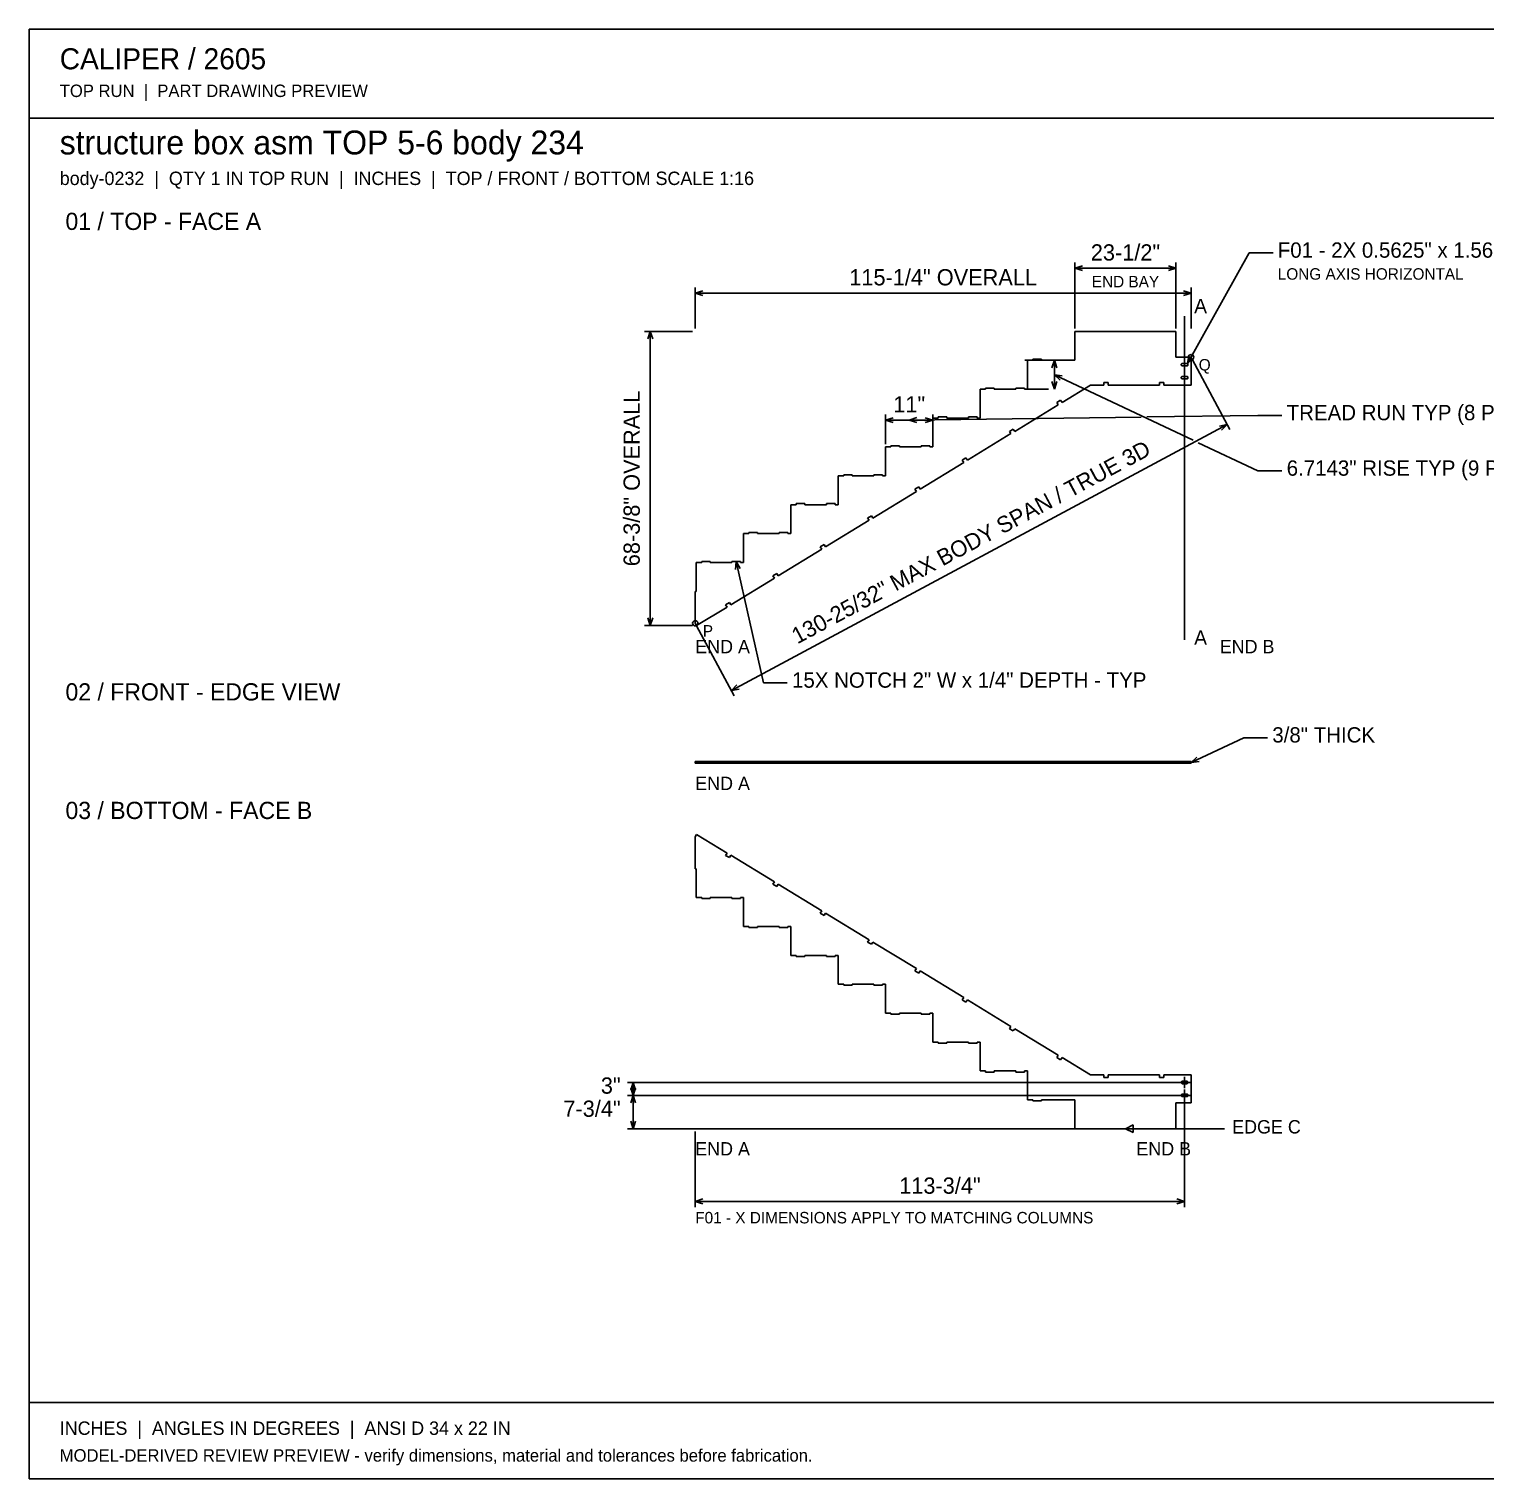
# Model space of a CAD drawing. Header units: inches. Extents: x 8 to 536, y 8 to 344.
# Drawn here: x 7.6 to 346.1, y 7.6 to 344.4 of the extents above; entities that cross this region are included whole.
import ezdxf
from ezdxf.enums import TextEntityAlignment as Align

# ---------------------------------------------------------------- set-up
doc = ezdxf.new("R2010")
doc.units = ezdxf.units.IN
doc.header["$MEASUREMENT"] = 0

msp = doc.modelspace()

# ---------------------------------------------------------------- linework, layer by layer
at = {"layer": 'ANNOTATION'}
for p, q in [((276.76, 266.72), (291.11, 292.44)), ((291.11, 292.44), (296.67, 292.44)), ((250.62, 274.89), (250.62, 290.22)), ((250.62, 288.89), (252.4, 289.44)), ((250.62, 288.89), (274.12, 288.89)), ((252.4, 288.33), (250.62, 288.89)), ((272.35, 289.44), (274.12, 288.89)), ((274.12, 288.89), (272.35, 288.33)), ((274.12, 274.89), (274.12, 290.22)), ((162.38, 274.89), (162.38, 284.44)), ((277.62, 274.89), (277.62, 284.44)), ((162.38, 283.11), (164.15, 283.67)), ((162.38, 283.11), (277.62, 283.11)), ((164.15, 282.56), (162.38, 283.11)), ((275.85, 283.67), (277.62, 283.11)), ((277.62, 283.11), (275.85, 282.56)), ((276.12, 277.78), (276.12, 202.51)), ((161.71, 274.22), (150.6, 274.22)), ((151.38, 272.44), (151.93, 274.22)), ((151.93, 274.22), (151.93, 205.85)), ((151.93, 274.22), (152.49, 272.44)), ((238.96, 267.51), (244.51, 267.51)), ((245.29, 265.73), (245.85, 267.51)), ((245.85, 267.51), (245.85, 260.79)), ((245.85, 267.51), (246.4, 265.73)), ((276.76, 266.72), (277.14, 268.54)), ((278.11, 268), (276.76, 266.72)), ((277.94, 267.63), (286.66, 251.38)), ((245.85, 264.15), (278.1, 248.91)), ((247.22, 262.89), (245.85, 264.15)), ((245.85, 264.15), (247.69, 263.89)), ((238.96, 260.79), (244.51, 260.79)), ((245.85, 260.79), (245.29, 262.57)), ((246.4, 262.57), (245.85, 260.79)), ((206.62, 248.03), (206.62, 254.92)), ((206.62, 253.59), (208.4, 254.14)), ((212.12, 253.59), (265.99, 254.3)), ((212.12, 253.59), (213.9, 254.17)), ((215.85, 254.14), (217.62, 253.59)), ((217.62, 248.03), (217.62, 254.92)), ((267.33, 254.32), (293.18, 254.67)), ((293.18, 254.67), (298.74, 254.67)), ((170.78, 190.72), (286.03, 252.56)), ((206.62, 253.59), (217.62, 253.59)), ((208.4, 253.03), (206.62, 253.59)), ((213.91, 253.06), (212.12, 253.59)), ((217.62, 253.59), (215.85, 253.03)), ((284.2, 252.21), (286.03, 252.56)), ((286.03, 252.56), (284.73, 251.23)), ((279.3, 248.34), (293.18, 241.78)), ((293.18, 241.78), (298.74, 241.78)), ((171.72, 218.9), (171.88, 220.76)), ((171.88, 220.76), (178.21, 192.51)), ((171.88, 220.76), (172.81, 219.14)), ((151.93, 205.85), (151.38, 207.63)), ((152.49, 207.63), (151.93, 205.85)), ((161.71, 205.85), (150.6, 205.85)), ((162.69, 205.79), (171.41, 189.54)), ((170.78, 190.72), (172.08, 192.05)), ((172.61, 191.07), (170.78, 190.72)), ((178.21, 192.51), (183.76, 192.51)), ((277.62, 174.03), (289.85, 179.78)), ((289.85, 179.78), (295.4, 179.78)), ((277.62, 174.03), (279, 175.29)), ((279.47, 174.29), (277.62, 174.03)), ((275.46, 99.67), (146.6, 99.67)), ((147.38, 97.9), (147.93, 99.67)), ((147.93, 96.67), (147.38, 98.45)), ((147.93, 99.67), (147.93, 96.67)), ((147.93, 99.67), (148.49, 97.9)), ((148.49, 98.45), (147.93, 96.67)), ((274.79, 99.67), (277.46, 99.67)), ((276.12, 101.01), (276.12, 98.34)), ((275.46, 96.67), (146.6, 96.67)), ((275.46, 96.67), (146.6, 96.67)), ((147.38, 94.9), (147.93, 96.67)), ((147.93, 96.67), (147.93, 88.92)), ((147.93, 96.67), (148.49, 94.9)), ((274.79, 96.67), (277.46, 96.67)), ((276.12, 98.01), (276.12, 95.34)), ((276.12, 96.01), (276.12, 70.7)), ((261.71, 88.92), (146.6, 88.92)), ((147.93, 88.92), (147.38, 90.7)), ((148.49, 90.7), (147.93, 88.92)), ((162.38, 88.26), (162.38, 70.7)), ((262.38, 88.92), (264.15, 89.81)), ((262.38, 88.92), (285.4, 88.92)), ((264.15, 88.04), (262.38, 88.92)), ((264.15, 89.81), (264.15, 88.04)), ((162.38, 72.04), (164.15, 72.59)), ((162.38, 72.04), (276.12, 72.04)), ((164.15, 71.48), (162.38, 72.04)), ((274.35, 72.59), (276.12, 72.04)), ((276.12, 72.04), (274.35, 71.48))]:
    msp.add_line(p, q, dxfattribs=at)
for centre in [(277.62, 268.22), (162.38, 206.38)]:
    msp.add_circle(centre, 0.622, dxfattribs=at)
at = {"layer": 'OUTLINE'}
for p, q in [((7.56, 344.44), (536.44, 344.44)), ((7.56, 7.56), (7.56, 344.44)), ((7.56, 323.78), (536.44, 323.78)), ((274.12, 274.22), (250.62, 274.22)), ((250.62, 274.22), (250.62, 267.51)), ((274.12, 268.22), (274.12, 274.22)), ((240.87, 267.51), (239.62, 267.51)), ((239.62, 267.51), (239.62, 260.79)), ((242.88, 267.76), (240.87, 267.76)), ((240.87, 267.76), (240.87, 267.51)), ((242.88, 267.51), (242.88, 267.76)), ((250.62, 267.51), (242.88, 267.51)), ((277.62, 268.22), (274.12, 268.22)), ((277.62, 261.72), (277.62, 268.22)), ((275.34, 266.49), (275.35, 266.5)), ((275.34, 266.48), (275.34, 266.49)), ((275.34, 266.49), (275.34, 266.49)), ((275.34, 266.47), (275.34, 266.48)), ((275.34, 266.46), (275.34, 266.47)), ((275.34, 266.47), (275.34, 266.47)), ((275.34, 266.45), (275.34, 266.46)), ((275.35, 266.44), (275.34, 266.45)), ((275.35, 266.54), (275.35, 266.55)), ((275.35, 266.55), (275.36, 266.55)), ((275.35, 266.53), (275.35, 266.54)), ((275.35, 266.52), (275.35, 266.53)), ((275.35, 266.53), (275.35, 266.53)), ((275.35, 266.51), (275.35, 266.52)), ((275.35, 266.5), (275.35, 266.51)), ((275.35, 266.51), (275.35, 266.51)), ((275.35, 266.43), (275.35, 266.44)), ((275.35, 266.44), (275.35, 266.44)), ((275.35, 266.42), (275.35, 266.43)), ((275.35, 266.41), (275.35, 266.42)), ((275.35, 266.42), (275.35, 266.42)), ((275.35, 266.4), (275.35, 266.41)), ((275.36, 266.39), (275.35, 266.4)), ((275.35, 266.4), (275.35, 266.4)), ((275.36, 266.57), (275.37, 266.58)), ((275.36, 266.56), (275.36, 266.57)), ((275.36, 266.57), (275.36, 266.57)), ((275.36, 266.55), (275.36, 266.56)), ((275.36, 266.38), (275.36, 266.39)), ((275.36, 266.37), (275.36, 266.38)), ((275.36, 266.38), (275.36, 266.38)), ((275.37, 266.36), (275.36, 266.37)), ((275.37, 266.59), (275.37, 266.6)), ((275.37, 266.6), (275.38, 266.6)), ((275.37, 266.58), (275.37, 266.59)), ((275.37, 266.59), (275.37, 266.59)), ((275.37, 266.35), (275.37, 266.36)), ((275.37, 266.36), (275.37, 266.36)), ((275.38, 266.34), (275.37, 266.35)), ((275.37, 266.35), (275.37, 266.35)), ((275.38, 266.61), (275.38, 266.62)), ((275.38, 266.62), (275.39, 266.62)), ((275.38, 266.6), (275.38, 266.61)), ((275.38, 266.33), (275.38, 266.34)), ((275.39, 266.32), (275.38, 266.33)), ((275.38, 266.33), (275.38, 266.33)), ((275.39, 266.62), (275.39, 266.63)), ((275.39, 266.63), (275.4, 266.63)), ((275.4, 266.31), (275.39, 266.32)), ((275.39, 266.32), (275.39, 266.32)), ((275.4, 266.64), (275.4, 266.65)), ((275.4, 266.65), (275.41, 266.65)), ((275.4, 266.63), (275.4, 266.64)), ((275.4, 266.3), (275.4, 266.31)), ((275.41, 266.29), (275.4, 266.3)), ((275.4, 266.3), (275.4, 266.3)), ((275.41, 266.65), (275.41, 266.66)), ((275.41, 266.66), (275.42, 266.66)), ((275.42, 266.28), (275.41, 266.29)), ((275.41, 266.29), (275.41, 266.29)), ((275.42, 266.66), (275.42, 266.67)), ((275.42, 266.67), (275.43, 266.67)), ((275.43, 266.27), (275.42, 266.28)), ((275.42, 266.28), (275.42, 266.28)), ((275.43, 266.67), (275.43, 266.68)), ((275.43, 266.68), (275.44, 266.68)), ((275.44, 266.26), (275.43, 266.27)), ((275.43, 266.27), (275.43, 266.27)), ((275.44, 266.68), (275.44, 266.69)), ((275.44, 266.69), (275.45, 266.69)), ((275.45, 266.25), (275.44, 266.26)), ((275.44, 266.26), (275.44, 266.26)), ((275.45, 266.69), (275.46, 266.7)), ((275.45, 266.69), (275.45, 266.69)), ((275.46, 266.25), (275.45, 266.25)), ((275.45, 266.25), (275.45, 266.25)), ((275.46, 266.7), (275.47, 266.71)), ((275.46, 266.7), (275.46, 266.7)), ((275.46, 266.24), (275.46, 266.25)), ((275.47, 266.24), (275.46, 266.24)), ((275.47, 266.71), (275.47, 266.71)), ((275.47, 266.71), (275.48, 266.71)), ((275.47, 266.23), (275.47, 266.24)), ((275.48, 266.23), (275.47, 266.23)), ((275.48, 266.71), (275.49, 266.72)), ((275.49, 266.23), (275.48, 266.23)), ((275.49, 266.72), (275.49, 266.72)), ((275.49, 266.72), (275.5, 266.72)), ((275.49, 266.22), (275.49, 266.23)), ((275.5, 266.22), (275.49, 266.22)), ((275.5, 266.72), (275.5, 266.73)), ((275.5, 266.73), (275.51, 266.73)), ((275.51, 266.22), (275.5, 266.22)), ((275.5, 266.22), (275.5, 266.22)), ((275.51, 266.73), (275.52, 266.73)), ((275.52, 266.21), (275.51, 266.22)), ((275.52, 266.73), (275.53, 266.74)), ((275.52, 266.73), (275.52, 266.73)), ((275.53, 266.21), (275.52, 266.21)), ((275.52, 266.21), (275.52, 266.21)), ((275.53, 266.74), (275.54, 266.74)), ((275.54, 266.21), (275.53, 266.21)), ((275.54, 266.74), (275.54, 266.74)), ((275.54, 266.74), (275.55, 266.74)), ((275.54, 266.2), (275.54, 266.21)), ((275.55, 266.2), (275.54, 266.2)), ((275.55, 266.74), (275.56, 266.75)), ((275.56, 266.2), (275.55, 266.2)), ((275.56, 266.75), (275.56, 266.75)), ((275.56, 266.75), (275.57, 266.75)), ((275.57, 266.2), (275.56, 266.2)), ((275.56, 266.2), (275.56, 266.2)), ((275.57, 266.75), (275.58, 266.75)), ((275.58, 266.2), (275.57, 266.2)), ((275.58, 266.75), (275.58, 266.75)), ((275.58, 266.75), (275.59, 266.75)), ((275.58, 266.19), (275.58, 266.2)), ((275.59, 266.19), (275.58, 266.19)), ((275.59, 266.75), (275.6, 266.75)), ((275.6, 266.19), (275.59, 266.19)), ((275.6, 266.75), (275.6, 266.75)), ((275.6, 266.75), (275.61, 266.75)), ((275.61, 266.19), (275.6, 266.19)), ((275.6, 266.19), (275.6, 266.19)), ((275.61, 266.75), (275.62, 266.75)), ((275.62, 266.19), (275.61, 266.19)), ((275.62, 266.75), (275.62, 266.75)), ((275.62, 266.75), (276.62, 266.75)), ((276.62, 266.19), (275.62, 266.19)), ((275.62, 266.19), (275.62, 266.19)), ((276.62, 266.75), (276.64, 266.75)), ((276.64, 266.19), (276.62, 266.19)), ((276.64, 266.75), (276.65, 266.75)), ((276.65, 266.19), (276.64, 266.19)), ((276.65, 266.75), (276.67, 266.75)), ((276.67, 266.19), (276.65, 266.19)), ((276.67, 266.75), (276.68, 266.75)), ((276.68, 266.2), (276.67, 266.19)), ((276.68, 266.75), (276.69, 266.75)), ((276.69, 266.2), (276.68, 266.2)), ((276.69, 266.75), (276.71, 266.74)), ((276.71, 266.2), (276.69, 266.2)), ((276.71, 266.74), (276.72, 266.74)), ((276.72, 266.21), (276.71, 266.2)), ((276.72, 266.74), (276.73, 266.73)), ((276.73, 266.21), (276.72, 266.21)), ((276.73, 266.73), (276.75, 266.73)), ((276.75, 266.22), (276.73, 266.21)), ((276.75, 266.73), (276.76, 266.72)), ((276.76, 266.22), (276.75, 266.22)), ((276.76, 266.72), (276.77, 266.71)), ((276.77, 266.23), (276.76, 266.22)), ((276.77, 266.71), (276.78, 266.71)), ((276.78, 266.24), (276.77, 266.23)), ((276.78, 266.71), (276.79, 266.7)), ((276.79, 266.25), (276.78, 266.24)), ((276.79, 266.7), (276.8, 266.69)), ((276.8, 266.25), (276.79, 266.25)), ((276.8, 266.69), (276.81, 266.68)), ((276.81, 266.26), (276.8, 266.25)), ((276.81, 266.68), (276.82, 266.67)), ((276.82, 266.27), (276.81, 266.26)), ((276.82, 266.67), (276.83, 266.66)), ((276.83, 266.28), (276.82, 266.27)), ((276.83, 266.66), (276.84, 266.65)), ((276.84, 266.29), (276.83, 266.28)), ((276.84, 266.65), (276.85, 266.64)), ((276.85, 266.3), (276.84, 266.29)), ((276.85, 266.64), (276.86, 266.63)), ((276.86, 266.32), (276.85, 266.3)), ((276.86, 266.63), (276.87, 266.62)), ((276.87, 266.33), (276.86, 266.32)), ((276.87, 266.62), (276.87, 266.6)), ((276.87, 266.6), (276.88, 266.59)), ((276.88, 266.35), (276.87, 266.34)), ((276.87, 266.34), (276.87, 266.33)), ((276.88, 266.59), (276.88, 266.58)), ((276.88, 266.58), (276.89, 266.57)), ((276.89, 266.38), (276.88, 266.36)), ((276.88, 266.36), (276.88, 266.35)), ((276.89, 266.57), (276.89, 266.55)), ((276.89, 266.55), (276.9, 266.54)), ((276.9, 266.4), (276.89, 266.39)), ((276.89, 266.39), (276.89, 266.38)), ((276.9, 266.54), (276.9, 266.53)), ((276.9, 266.53), (276.9, 266.51)), ((276.9, 266.51), (276.9, 266.5)), ((276.9, 266.5), (276.91, 266.49)), ((276.91, 266.46), (276.9, 266.44)), ((276.9, 266.44), (276.9, 266.43)), ((276.9, 266.43), (276.9, 266.42)), ((276.9, 266.42), (276.9, 266.4)), ((276.91, 266.49), (276.91, 266.47)), ((276.91, 266.47), (276.91, 266.46)), ((229.88, 260.79), (228.62, 260.79)), ((228.62, 260.79), (228.62, 254.08)), ((231.88, 261.04), (229.88, 261.04)), ((229.88, 261.04), (229.88, 260.79)), ((231.88, 260.79), (231.88, 261.04)), ((236.88, 260.79), (231.88, 260.79)), ((238.88, 261.04), (236.88, 261.04)), ((236.88, 261.04), (236.88, 260.79)), ((238.88, 260.79), (238.88, 261.04)), ((239.62, 260.79), (238.88, 260.79)), ((247.63, 257.69), (254.24, 261.72)), ((254.24, 261.72), (257.37, 261.72)), ((257.37, 261.72), (257.37, 262.35)), ((257.37, 262.35), (258.38, 262.35)), ((258.38, 262.35), (258.38, 261.72)), ((258.38, 261.72), (270.26, 261.72)), ((270.26, 261.72), (270.26, 262.35)), ((270.26, 262.35), (271.27, 262.35)), ((271.27, 262.35), (271.27, 261.72)), ((271.27, 261.72), (277.62, 261.72)), ((275.34, 263.49), (275.35, 263.5)), ((275.34, 263.48), (275.34, 263.49)), ((275.34, 263.49), (275.34, 263.49)), ((275.34, 263.47), (275.34, 263.48)), ((275.34, 263.46), (275.34, 263.47)), ((275.34, 263.47), (275.34, 263.47)), ((275.34, 263.45), (275.34, 263.46)), ((275.35, 263.44), (275.34, 263.45)), ((275.35, 263.54), (275.35, 263.55)), ((275.35, 263.55), (275.36, 263.55)), ((275.35, 263.53), (275.35, 263.54)), ((275.35, 263.52), (275.35, 263.53)), ((275.35, 263.53), (275.35, 263.53)), ((275.35, 263.51), (275.35, 263.52)), ((275.35, 263.5), (275.35, 263.51)), ((275.35, 263.51), (275.35, 263.51)), ((275.35, 263.43), (275.35, 263.44)), ((275.35, 263.44), (275.35, 263.44)), ((275.35, 263.42), (275.35, 263.43)), ((275.35, 263.41), (275.35, 263.42)), ((275.35, 263.42), (275.35, 263.42)), ((275.35, 263.4), (275.35, 263.41)), ((275.36, 263.39), (275.35, 263.4)), ((275.35, 263.4), (275.35, 263.4)), ((275.36, 263.57), (275.37, 263.58)), ((275.36, 263.56), (275.36, 263.57)), ((275.36, 263.57), (275.36, 263.57)), ((275.36, 263.55), (275.36, 263.56)), ((275.36, 263.38), (275.36, 263.39)), ((275.36, 263.37), (275.36, 263.38)), ((275.36, 263.38), (275.36, 263.38)), ((275.37, 263.36), (275.36, 263.37)), ((275.37, 263.59), (275.37, 263.6)), ((275.37, 263.6), (275.38, 263.6)), ((275.37, 263.58), (275.37, 263.59)), ((275.37, 263.59), (275.37, 263.59)), ((275.37, 263.35), (275.37, 263.36)), ((275.37, 263.36), (275.37, 263.36)), ((275.38, 263.34), (275.37, 263.35)), ((275.37, 263.35), (275.37, 263.35)), ((275.38, 263.61), (275.38, 263.62)), ((275.38, 263.62), (275.39, 263.62)), ((275.38, 263.6), (275.38, 263.61)), ((275.38, 263.33), (275.38, 263.34)), ((275.39, 263.32), (275.38, 263.33)), ((275.38, 263.33), (275.38, 263.33)), ((275.39, 263.62), (275.39, 263.63)), ((275.39, 263.63), (275.4, 263.63)), ((275.4, 263.31), (275.39, 263.32)), ((275.39, 263.32), (275.39, 263.32)), ((275.4, 263.64), (275.4, 263.65)), ((275.4, 263.65), (275.41, 263.65)), ((275.4, 263.63), (275.4, 263.64)), ((275.4, 263.3), (275.4, 263.31)), ((275.41, 263.29), (275.4, 263.3)), ((275.4, 263.3), (275.4, 263.3)), ((275.41, 263.65), (275.41, 263.66)), ((275.41, 263.66), (275.42, 263.66)), ((275.42, 263.28), (275.41, 263.29)), ((275.41, 263.29), (275.41, 263.29)), ((275.42, 263.66), (275.42, 263.67)), ((275.42, 263.67), (275.43, 263.67)), ((275.43, 263.27), (275.42, 263.28)), ((275.42, 263.28), (275.42, 263.28)), ((275.43, 263.67), (275.43, 263.68)), ((275.43, 263.68), (275.44, 263.68)), ((275.44, 263.26), (275.43, 263.27)), ((275.43, 263.27), (275.43, 263.27)), ((275.44, 263.68), (275.44, 263.69)), ((275.44, 263.69), (275.45, 263.69)), ((275.45, 263.25), (275.44, 263.26)), ((275.44, 263.26), (275.44, 263.26)), ((275.45, 263.69), (275.46, 263.7)), ((275.45, 263.69), (275.45, 263.69)), ((275.46, 263.25), (275.45, 263.25)), ((275.45, 263.25), (275.45, 263.25)), ((275.46, 263.7), (275.47, 263.71)), ((275.46, 263.7), (275.46, 263.7)), ((275.46, 263.24), (275.46, 263.25)), ((275.47, 263.24), (275.46, 263.24)), ((275.47, 263.71), (275.47, 263.71)), ((275.47, 263.71), (275.48, 263.71)), ((275.47, 263.23), (275.47, 263.24)), ((275.48, 263.23), (275.47, 263.23)), ((275.48, 263.71), (275.49, 263.72)), ((275.49, 263.23), (275.48, 263.23)), ((275.49, 263.72), (275.49, 263.72)), ((275.49, 263.72), (275.5, 263.72)), ((275.49, 263.22), (275.49, 263.23)), ((275.5, 263.22), (275.49, 263.22)), ((275.5, 263.72), (275.5, 263.73)), ((275.5, 263.73), (275.51, 263.73)), ((275.51, 263.22), (275.5, 263.22)), ((275.5, 263.22), (275.5, 263.22)), ((275.51, 263.73), (275.52, 263.73)), ((275.52, 263.21), (275.51, 263.22)), ((275.52, 263.73), (275.53, 263.74)), ((275.52, 263.73), (275.52, 263.73)), ((275.53, 263.21), (275.52, 263.21)), ((275.52, 263.21), (275.52, 263.21)), ((275.53, 263.74), (275.54, 263.74)), ((275.54, 263.21), (275.53, 263.21)), ((275.54, 263.74), (275.54, 263.74)), ((275.54, 263.74), (275.55, 263.74)), ((275.54, 263.2), (275.54, 263.21)), ((275.55, 263.2), (275.54, 263.2)), ((275.55, 263.74), (275.56, 263.75)), ((275.56, 263.2), (275.55, 263.2)), ((275.56, 263.75), (275.56, 263.75)), ((275.56, 263.75), (275.57, 263.75)), ((275.57, 263.2), (275.56, 263.2)), ((275.56, 263.2), (275.56, 263.2)), ((275.57, 263.75), (275.58, 263.75)), ((275.58, 263.2), (275.57, 263.2)), ((275.58, 263.75), (275.58, 263.75)), ((275.58, 263.75), (275.59, 263.75)), ((275.58, 263.19), (275.58, 263.2)), ((275.59, 263.19), (275.58, 263.19)), ((275.59, 263.75), (275.6, 263.75)), ((275.6, 263.19), (275.59, 263.19)), ((275.6, 263.75), (275.6, 263.75)), ((275.6, 263.75), (275.61, 263.75)), ((275.61, 263.19), (275.6, 263.19)), ((275.6, 263.19), (275.6, 263.19)), ((275.61, 263.75), (275.62, 263.75)), ((275.62, 263.19), (275.61, 263.19)), ((275.62, 263.75), (275.62, 263.75)), ((275.62, 263.75), (276.62, 263.75)), ((276.62, 263.19), (275.62, 263.19)), ((275.62, 263.19), (275.62, 263.19)), ((276.62, 263.75), (276.64, 263.75)), ((276.64, 263.19), (276.62, 263.19)), ((276.64, 263.75), (276.65, 263.75)), ((276.65, 263.19), (276.64, 263.19)), ((276.65, 263.75), (276.67, 263.75)), ((276.67, 263.19), (276.65, 263.19)), ((276.67, 263.75), (276.68, 263.75)), ((276.68, 263.2), (276.67, 263.19)), ((276.68, 263.75), (276.69, 263.75)), ((276.69, 263.2), (276.68, 263.2)), ((276.69, 263.75), (276.71, 263.74)), ((276.71, 263.2), (276.69, 263.2)), ((276.71, 263.74), (276.72, 263.74)), ((276.72, 263.21), (276.71, 263.2)), ((276.72, 263.74), (276.73, 263.73)), ((276.73, 263.21), (276.72, 263.21)), ((276.73, 263.73), (276.75, 263.73)), ((276.75, 263.22), (276.73, 263.21)), ((276.75, 263.73), (276.76, 263.72)), ((276.76, 263.22), (276.75, 263.22)), ((276.76, 263.72), (276.77, 263.71)), ((276.77, 263.23), (276.76, 263.22)), ((276.77, 263.71), (276.78, 263.71)), ((276.78, 263.24), (276.77, 263.23)), ((276.78, 263.71), (276.79, 263.7)), ((276.79, 263.25), (276.78, 263.24)), ((276.79, 263.7), (276.8, 263.69)), ((276.8, 263.25), (276.79, 263.25)), ((276.8, 263.69), (276.81, 263.68)), ((276.81, 263.26), (276.8, 263.25)), ((276.81, 263.68), (276.82, 263.67)), ((276.82, 263.27), (276.81, 263.26)), ((276.82, 263.67), (276.83, 263.66)), ((276.83, 263.28), (276.82, 263.27)), ((276.83, 263.66), (276.84, 263.65)), ((276.84, 263.29), (276.83, 263.28)), ((276.84, 263.65), (276.85, 263.64)), ((276.85, 263.3), (276.84, 263.29)), ((276.85, 263.64), (276.86, 263.63)), ((276.86, 263.32), (276.85, 263.3)), ((276.86, 263.63), (276.87, 263.62)), ((276.87, 263.33), (276.86, 263.32)), ((276.87, 263.62), (276.87, 263.6)), ((276.87, 263.6), (276.88, 263.59)), ((276.88, 263.35), (276.87, 263.34)), ((276.87, 263.34), (276.87, 263.33)), ((276.88, 263.59), (276.88, 263.58)), ((276.88, 263.58), (276.89, 263.57)), ((276.89, 263.38), (276.88, 263.36)), ((276.88, 263.36), (276.88, 263.35)), ((276.89, 263.57), (276.89, 263.55)), ((276.89, 263.55), (276.9, 263.54)), ((276.9, 263.4), (276.89, 263.39)), ((276.89, 263.39), (276.89, 263.38)), ((276.9, 263.54), (276.9, 263.53)), ((276.9, 263.53), (276.9, 263.51)), ((276.9, 263.51), (276.9, 263.5)), ((276.9, 263.5), (276.91, 263.49)), ((276.91, 263.46), (276.9, 263.44)), ((276.9, 263.44), (276.9, 263.43)), ((276.9, 263.43), (276.9, 263.42)), ((276.9, 263.42), (276.9, 263.4)), ((276.91, 263.49), (276.91, 263.47)), ((276.91, 263.47), (276.91, 263.46)), ((246.44, 257.7), (247.31, 258.22)), ((246.77, 257.16), (246.44, 257.7)), ((247.31, 258.22), (247.63, 257.69)), ((218.87, 254.08), (217.62, 254.08)), ((217.62, 254.08), (217.62, 247.37)), ((220.87, 254.33), (218.87, 254.33)), ((218.87, 254.33), (218.87, 254.08)), ((220.87, 254.08), (220.87, 254.33)), ((225.87, 254.08), (220.87, 254.08)), ((227.88, 254.33), (225.87, 254.33)), ((225.87, 254.33), (225.87, 254.08)), ((227.88, 254.08), (227.88, 254.33)), ((228.62, 254.08), (227.88, 254.08)), ((236.63, 250.98), (246.77, 257.16)), ((235.44, 250.98), (236.31, 251.51)), ((235.77, 250.45), (235.44, 250.98)), ((236.31, 251.51), (236.63, 250.98)), ((207.87, 247.37), (206.62, 247.37)), ((206.62, 247.37), (206.62, 240.65)), ((209.87, 247.62), (207.87, 247.62)), ((207.87, 247.62), (207.87, 247.37)), ((209.87, 247.37), (209.87, 247.62)), ((214.87, 247.37), (209.87, 247.37)), ((216.87, 247.62), (214.87, 247.62)), ((214.87, 247.62), (214.87, 247.37)), ((216.87, 247.37), (216.87, 247.62)), ((217.62, 247.37), (216.87, 247.37)), ((225.63, 244.26), (235.77, 250.45)), ((224.44, 244.27), (225.31, 244.79)), ((224.77, 243.73), (224.44, 244.27)), ((225.31, 244.79), (225.63, 244.26)), ((196.88, 240.65), (195.62, 240.65)), ((195.62, 240.65), (195.62, 233.94)), ((198.88, 240.9), (196.88, 240.9)), ((196.88, 240.9), (196.88, 240.65)), ((198.88, 240.65), (198.88, 240.9)), ((203.88, 240.65), (198.88, 240.65)), ((205.88, 240.9), (203.88, 240.9)), ((203.88, 240.9), (203.88, 240.65)), ((205.88, 240.65), (205.88, 240.9)), ((206.62, 240.65), (205.88, 240.65)), ((214.63, 237.55), (224.77, 243.73)), ((203.63, 230.83), (213.77, 237.02)), ((213.44, 237.55), (214.31, 238.08)), ((213.77, 237.02), (213.44, 237.55)), ((214.31, 238.08), (214.63, 237.55)), ((185.87, 233.94), (184.62, 233.94)), ((184.62, 233.94), (184.62, 227.22)), ((187.88, 234.19), (185.87, 234.19)), ((185.87, 234.19), (185.87, 233.94)), ((187.88, 233.94), (187.88, 234.19)), ((192.88, 233.94), (187.88, 233.94)), ((194.88, 234.19), (192.88, 234.19)), ((192.88, 234.19), (192.88, 233.94)), ((194.88, 233.94), (194.88, 234.19)), ((195.62, 233.94), (194.88, 233.94)), ((192.63, 224.12), (202.77, 230.31)), ((202.44, 230.84), (203.31, 231.37)), ((202.77, 230.31), (202.44, 230.84)), ((203.31, 231.37), (203.63, 230.83)), ((174.87, 227.22), (173.62, 227.22)), ((173.62, 227.22), (173.62, 220.51)), ((176.87, 227.47), (174.87, 227.47)), ((174.87, 227.47), (174.87, 227.22)), ((176.87, 227.22), (176.87, 227.47)), ((181.87, 227.22), (176.87, 227.22)), ((183.87, 227.47), (181.87, 227.47)), ((181.87, 227.47), (181.87, 227.22)), ((183.87, 227.22), (183.87, 227.47)), ((184.62, 227.22), (183.87, 227.22)), ((181.63, 217.4), (191.77, 223.59)), ((191.44, 224.12), (192.31, 224.65)), ((191.77, 223.59), (191.44, 224.12)), ((192.31, 224.65), (192.63, 224.12)), ((163.88, 220.51), (162.62, 220.51)), ((162.62, 220.51), (162.62, 213.79)), ((165.88, 220.76), (163.88, 220.76)), ((163.88, 220.76), (163.88, 220.51)), ((165.88, 220.51), (165.88, 220.76)), ((170.88, 220.51), (165.88, 220.51)), ((172.88, 220.76), (170.88, 220.76)), ((170.88, 220.76), (170.88, 220.51)), ((172.88, 220.51), (172.88, 220.76)), ((173.62, 220.51), (172.88, 220.51)), ((170.63, 210.69), (180.77, 216.88)), ((180.44, 217.41), (181.31, 217.94)), ((180.77, 216.88), (180.44, 217.41)), ((181.31, 217.94), (181.63, 217.4)), ((162.62, 213.79), (162.38, 213.79)), ((162.38, 213.79), (162.38, 206.38)), ((162.7, 205.85), (169.77, 210.16)), ((169.44, 210.7), (170.31, 211.22)), ((169.77, 210.16), (169.44, 210.7)), ((170.31, 211.22), (170.63, 210.69)), ((162.38, 206.38), (162.7, 205.85)), ((162.38, 174.22), (277.62, 174.22)), ((162.38, 173.85), (162.38, 174.22)), ((277.62, 173.85), (162.38, 173.85)), ((277.62, 174.22), (277.62, 173.85)), ((162.7, 157.3), (162.38, 156.76)), ((162.38, 156.76), (162.38, 149.35)), ((169.77, 152.98), (162.7, 157.3)), ((169.44, 152.45), (169.77, 152.98)), ((170.31, 151.92), (169.44, 152.45)), ((170.63, 152.46), (170.31, 151.92)), ((180.77, 146.27), (170.63, 152.46)), ((162.38, 149.35), (162.62, 149.35)), ((162.62, 149.35), (162.62, 142.64)), ((180.44, 145.74), (180.77, 146.27)), ((181.31, 145.21), (180.44, 145.74)), ((181.63, 145.74), (181.31, 145.21)), ((191.77, 139.56), (181.63, 145.74)), ((162.62, 142.64), (163.88, 142.64)), ((163.88, 142.64), (163.88, 142.39)), ((163.88, 142.39), (165.88, 142.39)), ((165.88, 142.39), (165.88, 142.64)), ((165.88, 142.64), (170.88, 142.64)), ((170.88, 142.64), (170.88, 142.39)), ((170.88, 142.39), (172.88, 142.39)), ((172.88, 142.39), (172.88, 142.64)), ((172.88, 142.64), (173.62, 142.64)), ((173.62, 142.64), (173.62, 135.92)), ((191.44, 139.02), (191.77, 139.56)), ((192.31, 138.49), (191.44, 139.02)), ((192.63, 139.03), (192.31, 138.49)), ((202.77, 132.84), (192.63, 139.03)), ((173.62, 135.92), (174.87, 135.92)), ((174.87, 135.92), (174.87, 135.67)), ((174.87, 135.67), (176.87, 135.67)), ((176.87, 135.67), (176.87, 135.92)), ((176.87, 135.92), (181.87, 135.92)), ((181.87, 135.92), (181.87, 135.67)), ((181.87, 135.67), (183.87, 135.67)), ((183.87, 135.67), (183.87, 135.92)), ((183.87, 135.92), (184.62, 135.92)), ((184.62, 135.92), (184.62, 129.21)), ((202.44, 132.31), (202.77, 132.84)), ((203.31, 131.78), (202.44, 132.31)), ((203.63, 132.31), (203.31, 131.78)), ((213.77, 126.13), (203.63, 132.31)), ((184.62, 129.21), (185.87, 129.21)), ((185.87, 129.21), (185.87, 128.96)), ((185.87, 128.96), (187.88, 128.96)), ((187.88, 128.96), (187.88, 129.21)), ((187.88, 129.21), (192.88, 129.21)), ((192.88, 129.21), (192.88, 128.96)), ((192.88, 128.96), (194.88, 128.96)), ((194.88, 128.96), (194.88, 129.21)), ((194.88, 129.21), (195.62, 129.21)), ((195.62, 129.21), (195.62, 122.5)), ((213.44, 125.59), (213.77, 126.13)), ((214.31, 125.07), (213.44, 125.59)), ((214.63, 125.6), (214.31, 125.07)), ((224.77, 119.41), (214.63, 125.6)), ((195.62, 122.5), (196.88, 122.5)), ((196.88, 122.5), (196.88, 122.25)), ((196.88, 122.25), (198.88, 122.25)), ((198.88, 122.25), (198.88, 122.5)), ((198.88, 122.5), (203.88, 122.5)), ((203.88, 122.5), (203.88, 122.25)), ((203.88, 122.25), (205.88, 122.25)), ((205.88, 122.25), (205.88, 122.5)), ((205.88, 122.5), (206.62, 122.5)), ((206.62, 122.5), (206.62, 115.78)), ((224.44, 118.88), (224.77, 119.41)), ((225.31, 118.35), (224.44, 118.88)), ((225.63, 118.89), (225.31, 118.35)), ((235.77, 112.7), (225.63, 118.89)), ((206.62, 115.78), (207.87, 115.78)), ((207.87, 115.78), (207.87, 115.53)), ((207.87, 115.53), (209.87, 115.53)), ((209.87, 115.53), (209.87, 115.78)), ((209.87, 115.78), (214.87, 115.78)), ((214.87, 115.78), (214.87, 115.53)), ((214.87, 115.53), (216.87, 115.53)), ((216.87, 115.53), (216.87, 115.78)), ((216.87, 115.78), (217.62, 115.78)), ((217.62, 115.78), (217.62, 109.07)), ((235.44, 112.16), (235.77, 112.7)), ((236.31, 111.64), (235.44, 112.16)), ((236.63, 112.17), (236.31, 111.64)), ((246.77, 105.98), (236.63, 112.17)), ((217.62, 109.07), (218.87, 109.07)), ((218.87, 109.07), (218.87, 108.82)), ((218.87, 108.82), (220.87, 108.82)), ((220.87, 108.82), (220.87, 109.07)), ((220.87, 109.07), (225.87, 109.07)), ((225.87, 109.07), (225.87, 108.82)), ((225.87, 108.82), (227.88, 108.82)), ((227.88, 108.82), (227.88, 109.07)), ((227.88, 109.07), (228.62, 109.07)), ((228.62, 109.07), (228.62, 102.35)), ((246.44, 105.45), (246.77, 105.98)), ((247.31, 104.92), (246.44, 105.45)), ((247.63, 105.46), (247.31, 104.92)), ((254.24, 101.42), (247.63, 105.46)), ((228.62, 102.35), (229.88, 102.35)), ((229.88, 102.35), (229.88, 102.1)), ((229.88, 102.1), (231.88, 102.1)), ((231.88, 102.1), (231.88, 102.35)), ((231.88, 102.35), (236.88, 102.35)), ((236.88, 102.35), (236.88, 102.1)), ((236.88, 102.1), (238.88, 102.1)), ((238.88, 102.1), (238.88, 102.35)), ((238.88, 102.35), (239.62, 102.35)), ((239.62, 102.35), (239.62, 95.64)), ((257.37, 101.42), (254.24, 101.42)), ((257.37, 100.8), (257.37, 101.42)), ((258.38, 100.8), (257.37, 100.8)), ((270.26, 101.42), (258.38, 101.42)), ((258.38, 101.42), (258.38, 100.8)), ((270.26, 100.8), (270.26, 101.42)), ((271.27, 100.8), (270.26, 100.8)), ((277.62, 101.42), (271.27, 101.42)), ((271.27, 101.42), (271.27, 100.8)), ((275.34, 99.69), (275.35, 99.7)), ((275.34, 99.68), (275.34, 99.69)), ((275.34, 99.69), (275.34, 99.69)), ((275.34, 99.67), (275.34, 99.68)), ((275.34, 99.66), (275.34, 99.67)), ((275.34, 99.67), (275.34, 99.67)), ((275.34, 99.65), (275.34, 99.66)), ((275.35, 99.65), (275.34, 99.65)), ((275.35, 99.75), (275.36, 99.76)), ((275.35, 99.74), (275.35, 99.75)), ((275.35, 99.73), (275.35, 99.74)), ((275.35, 99.74), (275.35, 99.74)), ((275.35, 99.72), (275.35, 99.73)), ((275.35, 99.71), (275.35, 99.72)), ((275.35, 99.72), (275.35, 99.72)), ((275.35, 99.7), (275.35, 99.71)), ((275.35, 99.64), (275.35, 99.65)), ((275.35, 99.63), (275.35, 99.64)), ((275.35, 99.62), (275.35, 99.63)), ((275.35, 99.63), (275.35, 99.63)), ((275.35, 99.61), (275.35, 99.62)), ((275.35, 99.6), (275.35, 99.61)), ((275.35, 99.61), (275.35, 99.61)), ((275.36, 99.59), (275.35, 99.6)), ((275.36, 99.77), (275.36, 99.78)), ((275.36, 99.78), (275.37, 99.78)), ((275.36, 99.76), (275.36, 99.77)), ((275.36, 99.76), (275.36, 99.76)), ((275.36, 99.58), (275.36, 99.59)), ((275.36, 99.59), (275.36, 99.59)), ((275.36, 99.57), (275.36, 99.58)), ((275.37, 99.57), (275.36, 99.57)), ((275.37, 99.8), (275.38, 99.81)), ((275.37, 99.79), (275.37, 99.8)), ((275.37, 99.78), (275.37, 99.79)), ((275.37, 99.79), (275.37, 99.79)), ((275.37, 99.56), (275.37, 99.57)), ((275.37, 99.55), (275.37, 99.56)), ((275.38, 99.54), (275.37, 99.55)), ((275.37, 99.55), (275.37, 99.55)), ((275.38, 99.81), (275.38, 99.82)), ((275.38, 99.82), (275.39, 99.82)), ((275.38, 99.81), (275.38, 99.81)), ((275.38, 99.53), (275.38, 99.54)), ((275.38, 99.54), (275.38, 99.54)), ((275.39, 99.52), (275.38, 99.53)), ((275.39, 99.83), (275.4, 99.84)), ((275.39, 99.82), (275.39, 99.83)), ((275.4, 99.51), (275.39, 99.52)), ((275.39, 99.52), (275.39, 99.52)), ((275.4, 99.84), (275.4, 99.85)), ((275.4, 99.85), (275.41, 99.85)), ((275.4, 99.84), (275.4, 99.84)), ((275.4, 99.5), (275.4, 99.51)), ((275.4, 99.51), (275.4, 99.51)), ((275.41, 99.5), (275.4, 99.5)), ((275.41, 99.85), (275.41, 99.86)), ((275.41, 99.86), (275.42, 99.86)), ((275.41, 99.49), (275.41, 99.5)), ((275.42, 99.49), (275.41, 99.49)), ((275.42, 99.86), (275.42, 99.87)), ((275.42, 99.87), (275.43, 99.87)), ((275.42, 99.48), (275.42, 99.49)), ((275.43, 99.48), (275.42, 99.48)), ((275.43, 99.87), (275.43, 99.88)), ((275.43, 99.88), (275.44, 99.88)), ((275.43, 99.47), (275.43, 99.48)), ((275.44, 99.47), (275.43, 99.47)), ((275.44, 99.88), (275.44, 99.89)), ((275.44, 99.89), (275.45, 99.89)), ((275.44, 99.46), (275.44, 99.47)), ((275.45, 99.46), (275.44, 99.46)), ((275.45, 99.89), (275.45, 99.9)), ((275.45, 99.9), (275.46, 99.9)), ((275.45, 99.45), (275.45, 99.46)), ((275.46, 99.45), (275.45, 99.45)), ((275.46, 99.9), (275.47, 99.91)), ((275.46, 99.9), (275.46, 99.9)), ((275.46, 99.44), (275.46, 99.45)), ((275.47, 99.44), (275.46, 99.44)), ((275.47, 99.91), (275.48, 99.92)), ((275.47, 99.91), (275.47, 99.91)), ((275.48, 99.43), (275.47, 99.44)), ((275.47, 99.44), (275.47, 99.44)), ((275.48, 99.92), (275.49, 99.92)), ((275.49, 99.43), (275.48, 99.43)), ((275.49, 99.92), (275.5, 99.93)), ((275.49, 99.92), (275.49, 99.92)), ((275.5, 99.42), (275.49, 99.43)), ((275.49, 99.43), (275.49, 99.43)), ((275.5, 99.93), (275.5, 99.93)), ((275.5, 99.93), (275.51, 99.93)), ((275.51, 99.42), (275.5, 99.42)), ((275.5, 99.42), (275.5, 99.42)), ((275.51, 99.93), (275.52, 99.93)), ((275.52, 99.41), (275.51, 99.42)), ((275.52, 99.93), (275.52, 99.94)), ((275.52, 99.94), (275.53, 99.94)), ((275.53, 99.41), (275.52, 99.41)), ((275.52, 99.41), (275.52, 99.41)), ((275.53, 99.94), (275.54, 99.94)), ((275.54, 99.41), (275.53, 99.41)), ((275.54, 99.94), (275.55, 99.95)), ((275.54, 99.94), (275.54, 99.94)), ((275.54, 99.4), (275.54, 99.41)), ((275.55, 99.4), (275.54, 99.4)), ((275.55, 99.95), (275.56, 99.95)), ((275.56, 99.4), (275.55, 99.4)), ((275.56, 99.95), (275.56, 99.95)), ((275.56, 99.95), (275.57, 99.95)), ((275.57, 99.4), (275.56, 99.4)), ((275.56, 99.4), (275.56, 99.4)), ((275.57, 99.95), (275.58, 99.95)), ((275.58, 99.4), (275.57, 99.4)), ((275.58, 99.95), (275.58, 99.95)), ((275.58, 99.95), (275.59, 99.95)), ((275.59, 99.39), (275.58, 99.4)), ((275.58, 99.4), (275.58, 99.4)), ((275.59, 99.95), (275.6, 99.95)), ((275.6, 99.39), (275.59, 99.39)), ((275.6, 99.95), (275.6, 99.95)), ((275.6, 99.95), (275.61, 99.95)), ((275.61, 99.39), (275.6, 99.39)), ((275.6, 99.39), (275.6, 99.39)), ((275.61, 99.95), (275.62, 99.96)), ((275.62, 99.39), (275.61, 99.39)), ((275.62, 99.96), (275.62, 99.96)), ((275.62, 99.96), (276.62, 99.96)), ((276.62, 99.39), (275.62, 99.39)), ((275.62, 99.39), (275.62, 99.39)), ((276.62, 99.96), (276.64, 99.95)), ((276.64, 99.39), (276.62, 99.39)), ((276.64, 99.95), (276.65, 99.95)), ((276.65, 99.39), (276.64, 99.39)), ((276.65, 99.95), (276.67, 99.95)), ((276.67, 99.4), (276.65, 99.39)), ((276.67, 99.95), (276.68, 99.95)), ((276.68, 99.4), (276.67, 99.4)), ((276.68, 99.95), (276.69, 99.95)), ((276.69, 99.4), (276.68, 99.4)), ((276.69, 99.95), (276.71, 99.94)), ((276.71, 99.4), (276.69, 99.4)), ((276.71, 99.94), (276.72, 99.94)), ((276.72, 99.41), (276.71, 99.4)), ((276.72, 99.94), (276.73, 99.93)), ((276.73, 99.41), (276.72, 99.41)), ((276.73, 99.93), (276.75, 99.93)), ((276.75, 99.42), (276.73, 99.41)), ((276.75, 99.93), (276.76, 99.92)), ((276.76, 99.43), (276.75, 99.42)), ((276.76, 99.92), (276.77, 99.92)), ((276.77, 99.43), (276.76, 99.43)), ((276.77, 99.92), (276.78, 99.91)), ((276.78, 99.44), (276.77, 99.43)), ((276.78, 99.91), (276.79, 99.9)), ((276.79, 99.45), (276.78, 99.44)), ((276.79, 99.9), (276.8, 99.89)), ((276.8, 99.46), (276.79, 99.45)), ((276.8, 99.89), (276.81, 99.88)), ((276.81, 99.47), (276.8, 99.46)), ((276.81, 99.88), (276.82, 99.87)), ((276.82, 99.48), (276.81, 99.47)), ((276.82, 99.87), (276.83, 99.86)), ((276.83, 99.49), (276.82, 99.48)), ((276.83, 99.86), (276.84, 99.85)), ((276.84, 99.5), (276.83, 99.49)), ((276.84, 99.85), (276.85, 99.84)), ((276.85, 99.51), (276.84, 99.5)), ((276.85, 99.84), (276.86, 99.83)), ((276.86, 99.52), (276.85, 99.51)), ((276.86, 99.83), (276.87, 99.82)), ((276.87, 99.53), (276.86, 99.52)), ((276.87, 99.82), (276.87, 99.81)), ((276.87, 99.81), (276.88, 99.79)), ((276.88, 99.55), (276.87, 99.54)), ((276.87, 99.54), (276.87, 99.53)), ((276.88, 99.79), (276.88, 99.78)), ((276.88, 99.78), (276.89, 99.77)), ((276.89, 99.58), (276.88, 99.57)), ((276.88, 99.57), (276.88, 99.55)), ((276.89, 99.77), (276.89, 99.76)), ((276.89, 99.76), (276.9, 99.74)), ((276.9, 99.61), (276.89, 99.59)), ((276.89, 99.59), (276.89, 99.58)), ((276.9, 99.74), (276.9, 99.73)), ((276.9, 99.73), (276.9, 99.72)), ((276.9, 99.72), (276.9, 99.7)), ((276.9, 99.7), (276.91, 99.69)), ((276.91, 99.66), (276.9, 99.65)), ((276.9, 99.65), (276.9, 99.63)), ((276.9, 99.63), (276.9, 99.62)), ((276.9, 99.62), (276.9, 99.61)), ((276.91, 99.69), (276.91, 99.67)), ((276.91, 99.67), (276.91, 99.66)), ((277.62, 94.92), (277.62, 101.42)), ((239.62, 95.64), (240.87, 95.64)), ((240.87, 95.64), (240.87, 95.39)), ((240.87, 95.39), (242.88, 95.39)), ((242.88, 95.39), (242.88, 95.64)), ((242.88, 95.64), (250.62, 95.64)), ((250.62, 95.64), (250.62, 88.92)), ((274.12, 88.92), (274.12, 94.92)), ((274.12, 94.92), (277.62, 94.92)), ((275.34, 96.69), (275.35, 96.7)), ((275.34, 96.68), (275.34, 96.69)), ((275.34, 96.69), (275.34, 96.69)), ((275.34, 96.67), (275.34, 96.68)), ((275.34, 96.66), (275.34, 96.67)), ((275.34, 96.67), (275.34, 96.67)), ((275.34, 96.65), (275.34, 96.66)), ((275.35, 96.65), (275.34, 96.65)), ((275.35, 96.75), (275.36, 96.76)), ((275.35, 96.74), (275.35, 96.75)), ((275.35, 96.73), (275.35, 96.74)), ((275.35, 96.74), (275.35, 96.74)), ((275.35, 96.72), (275.35, 96.73)), ((275.35, 96.71), (275.35, 96.72)), ((275.35, 96.72), (275.35, 96.72)), ((275.35, 96.7), (275.35, 96.71)), ((275.35, 96.64), (275.35, 96.65)), ((275.35, 96.63), (275.35, 96.64)), ((275.35, 96.62), (275.35, 96.63)), ((275.35, 96.63), (275.35, 96.63)), ((275.35, 96.61), (275.35, 96.62)), ((275.35, 96.6), (275.35, 96.61)), ((275.35, 96.61), (275.35, 96.61)), ((275.36, 96.59), (275.35, 96.6)), ((275.36, 96.77), (275.36, 96.78)), ((275.36, 96.78), (275.37, 96.78)), ((275.36, 96.76), (275.36, 96.77)), ((275.36, 96.76), (275.36, 96.76)), ((275.36, 96.58), (275.36, 96.59)), ((275.36, 96.59), (275.36, 96.59)), ((275.36, 96.57), (275.36, 96.58)), ((275.37, 96.57), (275.36, 96.57)), ((275.37, 96.8), (275.38, 96.81)), ((275.37, 96.79), (275.37, 96.8)), ((275.37, 96.78), (275.37, 96.79)), ((275.37, 96.79), (275.37, 96.79)), ((275.37, 96.56), (275.37, 96.57)), ((275.37, 96.55), (275.37, 96.56)), ((275.38, 96.54), (275.37, 96.55)), ((275.37, 96.55), (275.37, 96.55)), ((275.38, 96.81), (275.38, 96.82)), ((275.38, 96.82), (275.39, 96.82)), ((275.38, 96.81), (275.38, 96.81)), ((275.38, 96.53), (275.38, 96.54)), ((275.38, 96.54), (275.38, 96.54)), ((275.39, 96.52), (275.38, 96.53)), ((275.39, 96.83), (275.4, 96.84)), ((275.39, 96.82), (275.39, 96.83)), ((275.4, 96.51), (275.39, 96.52)), ((275.39, 96.52), (275.39, 96.52)), ((275.4, 96.84), (275.4, 96.85)), ((275.4, 96.85), (275.41, 96.85)), ((275.4, 96.84), (275.4, 96.84)), ((275.4, 96.5), (275.4, 96.51)), ((275.4, 96.51), (275.4, 96.51)), ((275.41, 96.5), (275.4, 96.5)), ((275.41, 96.85), (275.41, 96.86)), ((275.41, 96.86), (275.42, 96.86)), ((275.41, 96.49), (275.41, 96.5)), ((275.42, 96.49), (275.41, 96.49)), ((275.42, 96.86), (275.42, 96.87)), ((275.42, 96.87), (275.43, 96.87)), ((275.42, 96.48), (275.42, 96.49)), ((275.43, 96.48), (275.42, 96.48)), ((275.43, 96.87), (275.43, 96.88)), ((275.43, 96.88), (275.44, 96.88)), ((275.43, 96.47), (275.43, 96.48)), ((275.44, 96.47), (275.43, 96.47)), ((275.44, 96.88), (275.44, 96.89)), ((275.44, 96.89), (275.45, 96.89)), ((275.44, 96.46), (275.44, 96.47)), ((275.45, 96.46), (275.44, 96.46)), ((275.45, 96.89), (275.45, 96.9)), ((275.45, 96.9), (275.46, 96.9)), ((275.45, 96.45), (275.45, 96.46)), ((275.46, 96.45), (275.45, 96.45)), ((275.46, 96.9), (275.47, 96.91)), ((275.46, 96.9), (275.46, 96.9)), ((275.46, 96.44), (275.46, 96.45)), ((275.47, 96.44), (275.46, 96.44)), ((275.47, 96.91), (275.48, 96.92)), ((275.47, 96.91), (275.47, 96.91)), ((275.48, 96.43), (275.47, 96.44)), ((275.47, 96.44), (275.47, 96.44)), ((275.48, 96.92), (275.49, 96.92)), ((275.49, 96.43), (275.48, 96.43)), ((275.49, 96.92), (275.5, 96.93)), ((275.49, 96.92), (275.49, 96.92)), ((275.5, 96.42), (275.49, 96.43)), ((275.49, 96.43), (275.49, 96.43)), ((275.5, 96.93), (275.5, 96.93)), ((275.5, 96.93), (275.51, 96.93)), ((275.51, 96.42), (275.5, 96.42)), ((275.5, 96.42), (275.5, 96.42)), ((275.51, 96.93), (275.52, 96.93)), ((275.52, 96.41), (275.51, 96.42)), ((275.52, 96.93), (275.52, 96.94)), ((275.52, 96.94), (275.53, 96.94)), ((275.53, 96.41), (275.52, 96.41)), ((275.52, 96.41), (275.52, 96.41)), ((275.53, 96.94), (275.54, 96.94)), ((275.54, 96.41), (275.53, 96.41)), ((275.54, 96.94), (275.55, 96.95)), ((275.54, 96.94), (275.54, 96.94)), ((275.54, 96.4), (275.54, 96.41)), ((275.55, 96.4), (275.54, 96.4)), ((275.55, 96.95), (275.56, 96.95)), ((275.56, 96.4), (275.55, 96.4)), ((275.56, 96.95), (275.56, 96.95)), ((275.56, 96.95), (275.57, 96.95)), ((275.57, 96.4), (275.56, 96.4)), ((275.56, 96.4), (275.56, 96.4)), ((275.57, 96.95), (275.58, 96.95)), ((275.58, 96.4), (275.57, 96.4)), ((275.58, 96.95), (275.58, 96.95)), ((275.58, 96.95), (275.59, 96.95)), ((275.59, 96.39), (275.58, 96.4)), ((275.58, 96.4), (275.58, 96.4)), ((275.59, 96.95), (275.6, 96.95)), ((275.6, 96.39), (275.59, 96.39)), ((275.6, 96.95), (275.6, 96.95)), ((275.6, 96.95), (275.61, 96.95)), ((275.61, 96.39), (275.6, 96.39)), ((275.6, 96.39), (275.6, 96.39)), ((275.61, 96.95), (275.62, 96.96)), ((275.62, 96.39), (275.61, 96.39)), ((275.62, 96.96), (275.62, 96.96)), ((275.62, 96.96), (276.62, 96.96)), ((276.62, 96.39), (275.62, 96.39)), ((275.62, 96.39), (275.62, 96.39)), ((276.62, 96.96), (276.64, 96.95)), ((276.64, 96.39), (276.62, 96.39)), ((276.64, 96.95), (276.65, 96.95)), ((276.65, 96.39), (276.64, 96.39)), ((276.65, 96.95), (276.67, 96.95)), ((276.67, 96.4), (276.65, 96.39)), ((276.67, 96.95), (276.68, 96.95)), ((276.68, 96.4), (276.67, 96.4)), ((276.68, 96.95), (276.69, 96.95)), ((276.69, 96.4), (276.68, 96.4)), ((276.69, 96.95), (276.71, 96.94)), ((276.71, 96.4), (276.69, 96.4)), ((276.71, 96.94), (276.72, 96.94)), ((276.72, 96.41), (276.71, 96.4)), ((276.72, 96.94), (276.73, 96.93)), ((276.73, 96.41), (276.72, 96.41)), ((276.73, 96.93), (276.75, 96.93)), ((276.75, 96.42), (276.73, 96.41)), ((276.75, 96.93), (276.76, 96.92)), ((276.76, 96.43), (276.75, 96.42)), ((276.76, 96.92), (276.77, 96.92)), ((276.77, 96.43), (276.76, 96.43)), ((276.77, 96.92), (276.78, 96.91)), ((276.78, 96.44), (276.77, 96.43)), ((276.78, 96.91), (276.79, 96.9)), ((276.79, 96.45), (276.78, 96.44)), ((276.79, 96.9), (276.8, 96.89)), ((276.8, 96.46), (276.79, 96.45)), ((276.8, 96.89), (276.81, 96.88)), ((276.81, 96.47), (276.8, 96.46)), ((276.81, 96.88), (276.82, 96.87)), ((276.82, 96.48), (276.81, 96.47)), ((276.82, 96.87), (276.83, 96.86)), ((276.83, 96.49), (276.82, 96.48)), ((276.83, 96.86), (276.84, 96.85)), ((276.84, 96.5), (276.83, 96.49)), ((276.84, 96.85), (276.85, 96.84)), ((276.85, 96.51), (276.84, 96.5)), ((276.85, 96.84), (276.86, 96.83)), ((276.86, 96.52), (276.85, 96.51)), ((276.86, 96.83), (276.87, 96.82)), ((276.87, 96.53), (276.86, 96.52)), ((276.87, 96.82), (276.87, 96.81)), ((276.87, 96.81), (276.88, 96.79)), ((276.88, 96.55), (276.87, 96.54)), ((276.87, 96.54), (276.87, 96.53)), ((276.88, 96.79), (276.88, 96.78)), ((276.88, 96.78), (276.89, 96.77)), ((276.89, 96.58), (276.88, 96.57)), ((276.88, 96.57), (276.88, 96.55)), ((276.89, 96.77), (276.89, 96.76)), ((276.89, 96.76), (276.9, 96.74)), ((276.9, 96.61), (276.89, 96.59)), ((276.89, 96.59), (276.89, 96.58)), ((276.9, 96.74), (276.9, 96.73)), ((276.9, 96.73), (276.9, 96.72)), ((276.9, 96.72), (276.9, 96.7)), ((276.9, 96.7), (276.91, 96.69)), ((276.91, 96.66), (276.9, 96.65)), ((276.9, 96.65), (276.9, 96.63)), ((276.9, 96.63), (276.9, 96.62)), ((276.9, 96.62), (276.9, 96.61)), ((276.91, 96.69), (276.91, 96.67)), ((276.91, 96.67), (276.91, 96.66)), ((250.62, 88.92), (274.12, 88.92)), ((7.56, 25.33), (536.44, 25.33)), ((536.44, 7.56), (7.56, 7.56))]:
    msp.add_line(p, q, dxfattribs=at)

# ---------------------------------------------------------------- texts
at = {"layer": 'ANNOTATION'}
for s, height, p in [('CALIPER / 2605', 4.8889, (14.67, 335.11)), ('TOP RUN  |  PART DRAWING PREVIEW', 2.8889, (14.67, 328.67)), ('structure box asm TOP 5-6 body 234', 5.5556, (14.67, 315.33)), ('body-0232  |  QTY 1 IN TOP RUN  |  INCHES  |  TOP / FRONT / BOTTOM SCALE 1:16', 3.1111, (14.67, 308.22)), ('01 / TOP - FACE A', 4, (16, 297.78)), ('F01 - 2X 0.5625" x 1.5625" SLOT THRU', 3.5556, (297.78, 291.33)), ('LONG AXIS HORIZONTAL', 2.6667, (297.78, 286.22)), ('A', 3.33, (278.35, 278.44)), ('Q', 2.67, (279.4, 265.11)), ('TREAD RUN TYP (8 PLACES)', 3.5556, (299.85, 253.56)), ('6.7143" RISE TYP (9 PLACES)', 3.5556, (299.85, 240.67)), ('P', 2.67, (164.15, 203.27)), ('A', 3.33, (278.35, 201.4)), ('END A', 3.111, (162.38, 199.4)), ('END B', 3.111, (284.29, 199.4)), ('15X NOTCH 2" W x 1/4" DEPTH - TYP', 3.5556, (184.88, 191.4)), ('02 / FRONT - EDGE VIEW', 4, (16, 188.44)), ('3/8" THICK', 3.556, (296.51, 178.67)), ('END A', 3.111, (162.38, 167.62)), ('03 / BOTTOM - FACE B', 4, (16, 160.89)), ('EDGE C', 3.111, (287.18, 87.81)), ('END A', 3.111, (162.38, 82.7)), ('F01 - X DIMENSIONS APPLY TO MATCHING COLUMNS', 2.6667, (162.38, 66.92)), ('INCHES  |  ANGLES IN DEGREES  |  ANSI D 34 x 22 IN', 3.1111, (14.67, 17.78)), ('MODEL-DERIVED REVIEW PREVIEW - verify dimensions, material and tolerances before fabrication.', 2.8889, (14.67, 11.56))]:
    msp.add_text(s, height=height, dxfattribs=at).set_placement(p)
for s, height, p in [('23-1/2"', 3.778, (262.38, 290.67)), ('115-1/4" OVERALL', 3.7778, (220, 284.89)), ('END BAY', 2.667, (262.38, 284.44)), ('11"', 3.778, (212.12, 255.37)), ('113-3/4"', 3.778, (219.25, 73.81))]:
    msp.add_text(s, height=height, dxfattribs=at).set_placement(p, align=Align.CENTER)
for s, rotation, p in [('68-3/8" OVERALL', 90, (149.49, 240.04)), ('130-25/32" MAX BODY SPAN / TRUE 3D', 28.2171, (227.35, 223.59))]:
    msp.add_text(s, height=3.7778, rotation=rotation, dxfattribs=at).set_placement(p, align=Align.CENTER)
for s, height, p in [('3"', 3.778, (145.04, 97.06)), ('7-3/4"', 3.778, (145.04, 91.69)), ('END B', 3.111, (277.62, 82.7))]:
    msp.add_text(s, height=height, dxfattribs=at).set_placement(p, align=Align.RIGHT)

doc.saveas('drawing.dxf')
